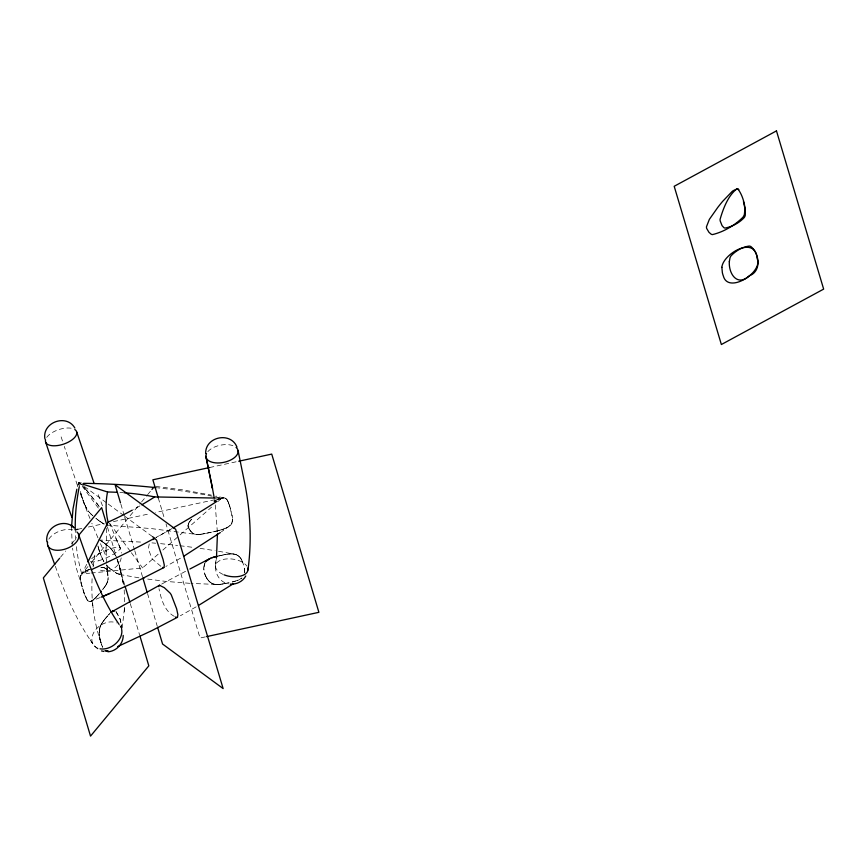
<?xml version="1.0" encoding="UTF-8"?>
<svg xmlns="http://www.w3.org/2000/svg" width="867" height="867" viewBox="0 0 867 867"><rect width="100%" height="100%" fill="white"/><g stroke="black" fill="none" stroke-linecap="round" stroke-linejoin="round"><path stroke-width="0.65" stroke-dasharray="4.33 3.25" d="M120.394 572.372L120.34 570.594M203.875 568.394L203.767 567.527M99.185 632.802L99.748 628.51M78.398 483.233L78.398 483.862M216.316 559.388C213.163 569.175 217.487 581.865 228.476 583.849M232.627 518.986L232.313 521.728M92.108 578.722C90.872 601.958 94.481 625.421 102.577 647.205M99.38 631.003L99.575 637.278M122.171 628.109L124.501 608.005M124.306 611.56L124.555 606.998M106.63 528.382L106.056 551.553L105.98 546.448L106.002 548.139M203.886 567.56L205.013 562.965M120.35 572.838L120.415 572.285M244.657 572.534L244.266 566.715L241.828 560.125M244.776 572.556L244.169 565.891M108.093 579.535L108.191 577.411M215.504 566.292L216.295 559.605M93.072 566.92L95.012 553.309M203.94 566.736L204.2 565.154M78.388 483.32L78.474 482.897A2.904 0.91 61.6 0 1 78.734 482.691L79.265 482.941M99.326 630.211L99.954 627.719M77.499 486.68L78.474 482.897M121.207 557.893C119.527 568.21 106.76 574.236 97.733 568.969M107.779 581.161L106.478 584.022M99.813 627.773L100.485 626.191M204.298 564.363L204.569 563.637M100.063 627.004L100.8 625.454M80.815 575.71L80.566 576.046A2.904 1.528 -84 0 0 80.328 577.021L80.328 579.199M188.638 523.419L187.944 525.857L188.778 528.241M107.042 582.884L107.638 581.226A6.372 3.36 -84 0 0 107.952 579.6L107.671 572.187M231.673 523.408L232.735 519.008L230.308 508.474M232.161 522.606L231.792 523.43A8.973 7.543 -1.1 0 1 230.026 525.662L228.173 526.898M80.685 575.764L81.227 574.94M100.659 625.519L101.526 624.034M119.852 574.084L120.188 573.499M86.7 564.33L81.801 573.965L89.734 573.174M189.017 522.693L188.085 525.326A6.047 5.083 -1.1 0 0 188.215 526.898L188.551 527.808M106.912 583.393L106.142 584.607M149.243 543.912L148.409 548.443A9.504 2.98 61.6 0 0 148.68 549.83L151.812 558.012A4.931 1.55 61.6 0 0 152.603 559.258L161.49 566.834M101.005 624.793L102.805 621.986M80.804 575.504L81.39 574.713M204.894 562.932L205.392 562.293M105.785 585.203L106.283 584.542M188.898 522.671L190.101 521.078M101.786 623.395L103.271 621.325M105.395 585.799L105.915 585.138M104.972 586.417L105.525 585.745M104.517 587.046L105.102 586.352M189.385 521.891L191.694 519.214M103.14 621.39L104.257 620.035M104.04 587.685L104.658 586.981M103.541 588.335L104.181 587.62M103.617 620.739L104.755 619.396M103.01 589.007L103.672 588.27M102.458 589.69L103.151 588.942M104.625 619.45L107.887 615.624M105.135 618.821L108.408 615.017M60.495 557.221L65.643 551.022M71.647 543.793L76.784 537.594M87.946 566.563L81.899 573.856L82.463 573.38M91.403 562.39L140.692 503.001M141.559 501.96L146.751 495.707M147.618 494.667L151.942 489.454M98.719 594.231L99.521 593.364M98.036 595.033L98.849 594.166M97.342 595.824L98.166 594.968M82.322 573.445L82.658 573.152A13.233 6.969 -84 0 1 83.384 572.448M97.472 595.77L95.944 597.374M190.718 520.157L191.574 519.192M108.277 615.082L109.448 613.89M96.779 596.55L94.536 598.772M108.787 614.508L109.957 613.37M95.37 598.035L92.476 600.463M91.057 573.044L142.589 567.918L158.813 553.612M162.877 550.036L179.111 535.73M180.119 534.831L211.57 507.119M217.66 501.755L221.714 498.178A609.577 321.223 -16.6 0 0 157.426 487.807M83.676 572.209L83.243 572.513A13.233 6.969 -84 0 0 82.528 573.217M93.983 599.346L91.815 600.874M229.907 525.63L221.443 531.796M241.936 577.888L240.603 578.863M240.723 578.896L241.416 578.419M196.148 606.846L180.401 615.722M180.423 558.229L165.868 566.454M169.878 529.813L156.233 537.497M228.292 526.93L226.07 528.014M84.63 571.537L85.215 571.223M161.685 584.076L186.86 570.616M85.074 571.277L85.714 570.963M239.032 579.72L239.845 579.308M91.956 600.82L90.547 601.427L101.276 597.092M216.49 500.021L218.972 498.991A13.233 11.119 -1.1 0 1 220.326 498.568L220.727 498.471M216.609 500.042L217.27 499.717M227.284 527.504L224.911 528.512M86.266 570.703L85.573 571.028L90.049 569.164M86.126 570.768L86.884 570.443M217.769 499.403L218.852 498.969M86.743 570.508L87.556 570.172M237.265 580.446L238.176 580.099M238.295 580.121L234.361 581.378M225.019 528.534L222.407 529.423M87.426 570.237L88.304 569.912M91.306 601.134L89.951 601.535M223.794 529.011L221.085 529.835M88.163 569.966L89.117 569.641M119.646 574.149L117.186 573.575M88.987 569.695L89.995 569.37M235.477 581.118L232.291 581.92M219.73 530.225L221.204 529.867M218.354 530.593L219.85 530.246M218.473 530.615L212.849 531.872M232.41 581.941L233.451 581.681M217.086 530.962L211.515 532.165M220.608 498.449L221.497 498.297L155.626 512.473M218.397 555.996L220.641 555.552M218.517 556.018L219.579 555.78M220.998 498.362L222.591 498.081M209.651 467.519L237.385 461.515M77.857 529.293L81.812 528.437M88.401 527.017L104.213 523.592M113.447 521.598L150.349 513.622M211.635 532.197L206.563 533.216M228.043 582.873L229.105 582.646M205.316 636.887L200.039 638.025L166.009 523.896M210.334 532.468L205.425 533.443M220.521 555.53L221.714 555.324M226.981 583.101L228.151 582.906M221.594 555.292L222.776 555.097M225.929 583.328L227.1 583.133M222.656 555.075L223.838 554.88M224.878 583.545L226.038 583.35M223.719 554.847L225.94 554.479M223.849 583.74L224.997 583.567M205.533 533.476L203.268 533.844M224.77 554.642L227.988 554.165M204.439 533.682L202.249 534.018M223.968 583.773L221.822 584.098M222.949 583.957L219.86 584.347M201.274 534.159L202.369 534.039M201.393 534.18L199.464 534.365M222.83 497.994L223.979 497.951M227.869 554.143L229.972 553.97M220.944 584.26L218.896 584.423M200.461 534.3L198.619 534.43M228.866 554.024L230.925 553.915M223.632 497.951L221.746 498.2A609.577 321.223 -16.6 0 1 217.715 500.812M217.964 584.466L219.015 584.445M197.817 534.462L198.738 534.451M230.806 553.894L231.868 553.915M217.053 584.466L218.083 584.488M101.038 567.376L101.927 567.376M100.908 567.43L103.487 567.506M78.713 482.778L81.314 482.778M197.069 534.451L197.936 534.484M215.016 498.059L221.714 498.178M215.764 584.412L190.935 583.393M98.394 539.957L143.239 542.2M231.749 553.883L232.779 553.948M216.154 584.434L217.173 584.499M196.365 534.419L197.188 534.484M223.859 497.918L216.046 496.076M106.132 525.034L151.736 528.632L195.823 534.365L195.086 534.224M189.71 583.318L165.489 581.367L143.489 578.527M151.953 542.883L155.648 543.219M160.579 543.652L177.572 545.43M232.659 553.926L233.656 554.035M215.287 584.347L216.273 584.456M155.778 486.398L182.839 489.877L211.266 495.09M195.704 534.343L196.473 534.44M119.093 574.257L118.031 573.987M179.957 545.711L194.219 547.521M102.599 567.473L104.148 567.647M224.185 497.94L224.629 498.016A2.904 2.449 -1.1 0 1 225.583 498.341M200.071 548.356L215.114 550.686M138.893 577.812L118.952 574.333M233.537 554.013L234.502 554.176M214.452 584.206L215.406 584.369M218.549 551.249L235.325 554.371M213.64 584.011L214.572 584.228M195.205 534.245L194.511 534.072A6.372 5.354 -1.1 0 1 193.038 533.422M104.018 567.712L106.11 568.665M212.849 583.751L213.759 584.033M235.206 554.349L236.106 554.631M212.101 583.437L212.968 583.784M235.987 554.609L236.843 554.956M104.604 567.896L106.728 569.402L107.443 571.743M211.375 583.068L212.22 583.469M236.734 554.923L237.558 555.335M117.175 573.661L115.766 572.697M100.605 540.564L103.086 542.287M100.583 540.65L102.046 541.561M104.159 524.275L100.539 521.728M225.463 498.319L227.035 499.728M116.72 573.401L115.268 572.35M210.681 582.635L211.494 583.09M193.157 533.443L192.214 532.847M79.45 482.952L80.544 483.84M237.439 555.313L238.219 555.78M103.26 523.722L99.282 520.807M174.321 616.383C164.34 610.91 161.197 599.097 158.997 588.769M102.577 541.832L103.617 542.666M114.206 571.7L110.423 568.763M87.816 600.798L88.445 601.091A8.973 4.725 -84 0 0 90.081 601.47M210.8 582.657L209.391 581.616M103.639 542.579L105.254 543.869M99.9 521.36L98.621 520.319M104.181 542.98L107.421 545.516M83.362 485.758L80.122 483.374L98.47 508.246M84.446 486.55L107.129 503.239M108.212 504.03L123.331 515.161M124.414 515.952L152.505 536.619M98.6 520.406L97.245 519.311M97.917 519.907L96.53 518.78M105.817 544.183L109.014 546.849M192.734 533.172L191.845 532.522M95.814 518.228L96.519 518.856M238.111 555.747L238.858 556.267M80.555 483.753L80.75 484.003A13.233 4.162 61.6 0 1 81.227 484.404M110.402 568.85L109.329 567.874M97.624 648.928L93.766 645.265L90.233 639.857L92.834 643.791C76.123 620.057 64.732 593.104 55.195 565.826M109.86 568.405L108.798 567.397M210.139 582.169L208.221 580.413M116.091 611.658L119.939 618.474A30.41 16.018 -84 0 1 120.665 621.054L121.228 624.728M115.95 611.723L119.516 617.716A30.269 15.942 -84 0 1 120.535 621.108L121.087 623.817M92.184 515.182L92.91 515.832L90.775 513.817M238.739 556.246L239.455 556.809M108.776 567.484L106.706 565.338M109.025 546.763L111.561 549.461M226.059 498.731L227.306 500.161M87.957 600.733L86.906 599.78M91.458 514.597L89.431 512.343M107.714 566.498L106.197 564.764M110.066 547.749L113.013 551.347M239.335 556.787L240.018 557.405M191.618 532.208L190.567 531.07M208.914 581.063L206.714 578.332M83.405 486.506L83.904 487.178M93.625 565.891L90.363 561.263M83.926 487.091L85.118 488.576M84.5 487.742L85.811 489.4M239.899 557.383L240.549 558.034M191.293 531.85L189.721 529.867M85.833 489.313L89.29 493.67A179.231 56.322 61.6 0 1 94.557 500.422M88.781 511.563L89.409 512.43M86.602 490.245L88.347 492.391M87.491 600.278L84.175 593.158M88.163 510.761L88.77 511.649M112.071 549.971L113.479 552.051M106.305 569.077L106.598 569.467A6.047 3.186 -84 0 1 107.205 570.779L107.335 571.255M96.725 503.163L99.705 507.347M240.43 558.012L241.514 559.421M109.697 523.44L130.549 551.64M131.351 552.723L142.589 567.918M98.74 506.014L93.495 498.926A180.585 56.745 61.6 0 0 89.312 493.583M207.809 579.785L206.281 577.574M190.393 530.702L188.659 528.22M189.57 529.488L189.028 528.664M240.928 558.684L243.941 565.035M113.49 551.965L114.812 554.306M103.422 560.732L103.856 561.48M103.834 561.567L100.767 554.999M86.624 599.097L84.803 595.033M227.187 500.129L228.097 501.722M114.39 553.439L115.636 555.942M86.483 508.17L84.63 504.399M120.448 626.375L121.781 628.889M206.4 577.606L205.165 575.179A30.41 25.577 -1.1 0 1 204.363 572.643L203.994 570.919M227.457 500.606L228.357 502.329M115.246 555.032L115.658 555.855M85.053 505.363L86.462 508.257A8.973 2.818 61.6 0 0 88.152 510.847M102.393 646.457L102.718 647.15M205.999 576.826L205.284 575.2A30.269 25.457 -1.1 0 1 204.276 571.808L203.788 569.207M115.831 538.461L120.242 548.052L121.488 553.048M101.807 557.633L102.187 558.456M120.036 547.586L109.708 523.646M105.265 554.533L99.965 542.525M97.971 537.887L93.311 526.778A352.912 110.9 61.6 0 1 91.859 523.245M101.439 556.798L100.128 553.265M84.608 504.486L83.47 501.429M228.238 502.307L229.126 504.399M84.207 503.499L83.124 500.432M101.938 645.785L99.922 639.066L99.337 633.625M117.164 559.28L118.129 562M102.512 505.84L97.342 492.315M84.478 594.101L75.949 566.92L72.492 548.161M117.511 560.158L118.703 563.745M228.498 502.958L228.747 503.651M100.42 554.219L99.532 551.531M77.369 485.184L64.288 446.418M229.007 504.366L229.376 505.158M83.102 500.519L82.463 498.449M61.134 436.892L63.497 444.034M99.228 637.223L101.623 644.539M229.256 505.136L229.896 506.772M84.348 594.166L82.506 587.609M99.521 551.618L98.751 548.963M229.517 505.927L230.156 507.618M82.159 497.474L82.441 498.536M99.239 550.751L98.513 548.128M81.856 496.498L82.137 497.56M230.037 507.596L232.703 518.065M83.741 592.269L81.574 584.336M81.845 496.585L81.01 493.681M158.282 497.951L164.08 517.415M120.871 504.15L124.349 515.811M124.729 517.1L134.385 549.483M134.775 550.783L142.491 576.685M147.52 593.516L157.165 625.898M107.454 527.082L116.731 558.207M117.121 559.508L124.848 585.442M130.267 603.605L139.544 634.731M81.552 495.621L80.241 491.047L80.468 491.99M119.245 565.425L123.645 585.301M100.951 642.501L99.878 638.112M82.116 586.818L80.62 580.251M98.296 547.315L98.491 548.215M120.73 570.757L121.597 574.182L120.242 568.828M119.429 566.27L119.635 567.083M81.238 583.643L80.533 579.676M98.101 546.524L98.274 547.402M97.906 545.842L98.079 546.611M78.615 484.989L78.398 483.483M119.841 567.777L120.231 570.031M119.982 568.611L119.451 566.184A30.269 9.515 61.6 0 0 118.443 562.791M107.584 571.689L108.039 576.945M120.145 569.251L120.318 570.681M215.233 504.93L217.411 532.62M107.129 568.579L107.876 573.748L107.064 567.452M80.393 579.741L80.468 576.956A2.904 1.528 -84 0 1 80.707 575.991M121.369 624.673L121.532 628.391M92.596 603.649L93.246 609.23M106.977 566.249L107.313 569.467M121.478 625.584L121.662 628.337M203.994 570.085L203.756 568.362M72.243 545.831L71.517 527.212M124.187 589.907L124.718 602.348M106.695 563.008L106.034 549.808M120.372 571.288L120.394 571.852M76.383 546.687A609.577 321.223 -16.6 0 0 81.769 573.976A609.577 321.223 -16.6 0 0 91.241 569.738M75.754 540A609.577 321.223 -16.6 0 1 75.288 530.983M79.244 486.875A609.577 321.223 -16.6 0 1 79.992 483.309M171.948 528.588A609.577 321.223 -16.6 0 1 155.735 537.594M119.928 492.467A226.46 119.343 -16.6 0 1 122.962 492.673M139.912 505.894A226.46 119.343 -16.6 0 1 133.215 509.633M80.772 483.916A13.233 4.162 61.6 0 1 81.249 484.317M207.798 451.696A16.354 8.746 -11.7 0 1 234.09 446.147M223.112 574.431A16.354 8.768 8 0 1 221.421 559.974A16.354 8.768 8 0 1 246.9 566.151M48.823 539.144A16.354 9.396 -19.8 0 1 73.392 530.062M119.841 625.53A16.354 11.932 -35.4 0 1 121.445 628.532M98.188 648.343A16.354 11.932 -35.4 0 1 94.915 630.721A16.354 11.932 -35.4 0 1 116.384 622.918M46.731 437.358A16.354 7.651 -18.4 0 1 72.817 428.612M80.349 493.486A337.924 106.186 61.6 0 0 84.197 503.77A352.912 110.9 61.6 0 0 89.962 518.542M123.309 582.992L122.345 577.595L123.309 582.992M98.654 560.765A16.354 3.468 -24.3 0 0 120.21 547.89A16.354 3.468 -24.3 0 0 96.941 554.945A16.354 3.468 -24.3 0 0 98.654 560.765"/><path stroke-width="1.3" d="M217.444 533.888L216.457 558.272M46.916 541.842C44.466 527.374 63.93 517.339 74.259 527.83L72.687 526.713M71.517 527.212L72.991 508.962L76.838 489.216M158.845 586.623L158.964 585.875A7.261 2.276 61.6 0 1 159.409 585.258L164.318 587.674L170.149 593.158A7.196 2.265 61.6 0 1 171.308 594.957L176.63 608.786L177.876 614.605L177.497 617.304L151.779 630.667L117.619 646.609M247.951 569.987C251.994 540.239 250.357 509.883 244.158 480.546L238.089 450.71M123.222 635.424C123.287 643.802 116.319 651.323 107.92 651.778M205.674 453.549C205.078 436.61 230.817 431.311 236.962 447.101M87.925 561.914L108.126 522.14A226.46 119.343 -16.6 0 1 107.519 491.979L82.528 484.089M245.762 576.024C242.814 581.486 236.366 584.651 230.243 584.109M100.68 591.868L101.287 591.121M59.639 558.25L43.35 577.888L90.526 736.116L148.821 665.856L139.934 636.031M78.507 535.524L101.656 507.628L107.064 525.781M151.942 489.454L153.665 487.373M206.357 561.068L205.847 561.664L208.264 559.529M152.906 539.61L154.521 538.494L155.995 539.545A2.959 0.932 61.6 0 1 156.667 540.423L163.072 559.518L164.318 565.186L163.982 567.506L137.788 580.901L102.447 596.615M206.812 560.494L209.803 558.684M110.835 612.503L111.962 611.69M220.337 532.566L183.902 556.148M233.581 583.599L198.478 605.48M214.236 501.375L215.092 500.866M111.832 611.755L112.45 611.408M112.667 611.3L159.691 585.16M214.983 500.844L215.764 500.4M189.906 569.001L208.351 559.378M208.893 559.063L210.648 558.305M112.32 611.463L112.938 611.181M101.276 597.092L109.762 593.548M210.529 558.283L212.448 557.633M108.028 650.781L106.489 651.106M112.797 611.235L113.88 610.932M212.328 557.6L214.387 557.037M213.282 557.297L216.414 556.506M177.302 617.434L175.502 617.076M215.276 556.733L217.454 556.256M209.651 467.519L152.863 479.798L158.282 497.951M238.707 461.233L271.729 454.091L318.893 612.319L206.639 636.606M75.212 529.867L77.857 529.293M107.551 650.944L105.189 650.64M113.274 611.083L114.346 610.921M163.776 567.614L162.617 567.452M123.97 492.749A226.46 119.343 -16.6 0 1 154.662 496.921L215.016 498.059M101.537 650.933L103.921 651.431M106.175 650.976L105.33 650.586M70.78 525.359L72.189 526.367M152.505 536.619L154.662 538.212A609.577 321.223 -16.6 0 1 91.241 569.738M738.803 189.591L737.752 188.963A2.969 2.341 -53.7 0 0 736.744 188.941C727.955 195.844 723.132 208.795 720.076 219.373A9.374 7.402 -53.7 0 0 720.228 221.031L722.081 225.68L723.945 227.707A4.909 3.88 -53.7 0 0 725.105 228.064C732.203 226.699 739.464 222.819 744.352 217.454A6.568 5.18 -53.7 0 0 745.262 215.395C745.674 206.519 743.236 196.191 738.001 189.06A2.904 2.298 -53.7 0 0 737.167 188.93L733.449 190.545A13.233 10.447 -53.7 0 0 732.29 191.314L722.514 201.512A180.585 142.6 -53.7 0 0 717.757 207.441L709.369 219.351L706.475 226.731A6.047 4.769 -53.7 0 0 706.648 228.389L708.957 232.302L711.2 234.231A6.372 5.029 -53.7 0 0 712.511 234.589C723.717 231.912 734.761 225.387 742.932 217.249A8.973 7.088 -53.7 0 0 744.385 214.452L744.959 208.492L743.431 201.556M74.865 428.049C66.521 413.331 41.735 422.402 44.943 439.06M119.072 624.37C100.236 597.081 89.442 565.382 78.561 534.365M71.918 517.371L59.866 484.675L45.702 442.3M48.01 545.982L54.729 564.558M93.994 483.082L76.73 432.026M120.491 502.86L115.083 484.729L175.643 529.271L223.133 688.582L162.573 644.029L157.556 627.199M142.882 577.975L147.13 592.226M125.238 586.742L129.877 602.305M206.108 457.494L212.48 488.338L205.912 456.237M212.187 486.766L214.171 497.701M75.266 529.856A609.577 321.223 -16.6 0 1 79.244 486.875M83.611 483.32A609.577 321.223 -16.6 0 1 156.168 487.677M216.707 501.473A609.577 321.223 -16.6 0 1 173.021 527.981M107.53 491.979A226.46 119.343 -16.6 0 1 116.872 492.304M154.662 496.932A226.46 119.343 -16.6 0 1 141.798 504.8M132.25 510.164A226.46 119.343 -16.6 0 1 108.126 522.14M236.084 447.405A16.354 8.746 -11.7 0 1 223.924 462.328A16.354 8.746 -11.7 0 1 206.519 453.647M247.799 568.069A16.354 8.768 8 0 1 241.145 575.948A16.354 8.768 8 0 1 224.109 574.854M76.914 531.948A16.354 9.396 -19.8 0 1 66.011 548.811A16.354 9.396 -19.8 0 1 47.587 542.103M121.662 629.388A16.354 11.932 -35.4 0 1 115.755 643.596A16.354 11.932 -35.4 0 1 100.03 648.819M74.779 429.501A16.354 7.651 -18.4 0 1 64.191 443.926A16.354 7.651 -18.4 0 1 45.539 439.851M729.32 261.617C728.551 273.929 737.351 286.999 749.413 275.76C761.844 271.165 759.384 253.478 750.865 246.521A7.185 5.668 -53.7 0 0 749.164 246.055C742.369 246.932 735.66 250.888 731.011 255.884A7.239 5.722 -53.7 0 0 730.014 257.824L729.32 261.617M721.864 267.318L722.363 272.671A30.269 23.897 -53.7 0 0 723.371 276.064C728.247 294.379 763.296 272.216 757.194 258.713C755.493 234.816 723.035 253.728 721.864 267.318M776.474 130.884L674.19 186.286L721.366 344.524L823.65 289.112L776.474 130.884"/></g></svg>
